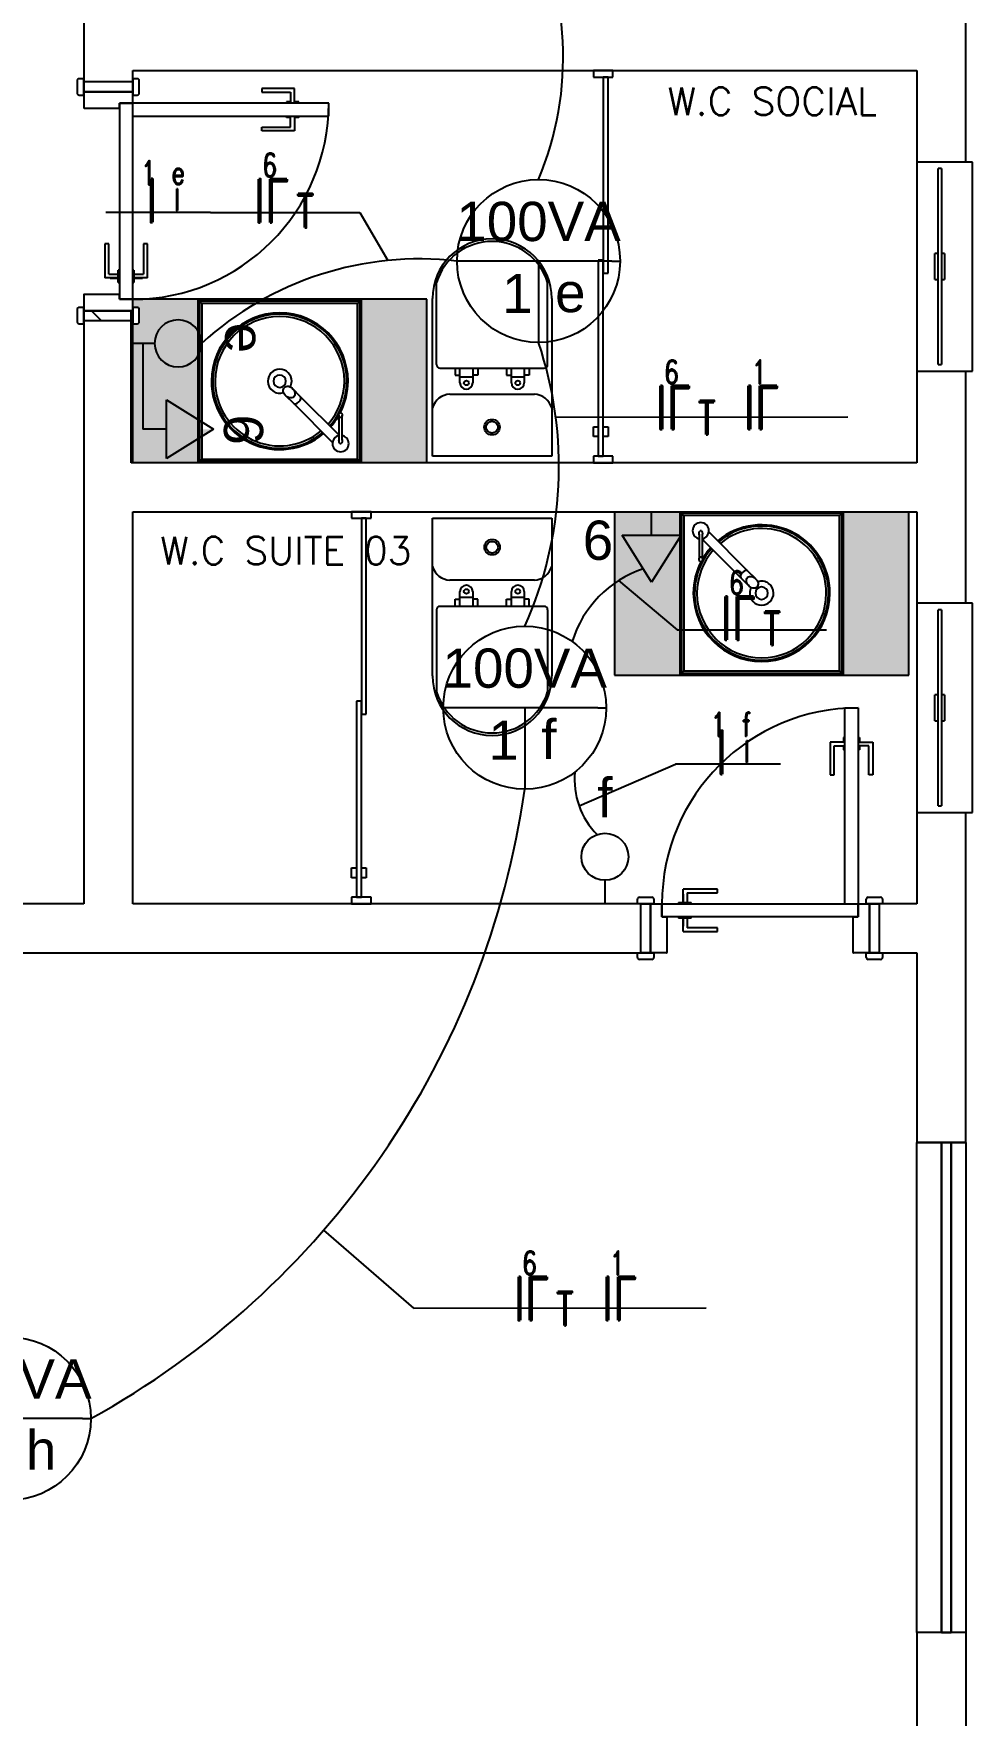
# Model space of a CAD drawing. Header units: millimetres. Extents: x -632.9 to -536.7, y 683.3 to 727.5.
# Drawn here: x -617.12 to -614.25, y 693.37 to 698.51 of the extents above; entities that cross this region are included whole.
import ezdxf
from ezdxf.enums import TextEntityAlignment as Align

# ---------------------------------------------------------------- set-up
doc = ezdxf.new("R2010")
doc.units = ezdxf.units.MM
doc.header["$MEASUREMENT"] = 0
for name, color, linetype in [('ARQUITETURA', 9, 'Continuous'), ('ELETRODUTO EMBUTIDO LAJE PAREDE', 2, 'Continuous'), ('ELETRODUTO LUMINÁRIA', 3, 'Continuous'), ('ELETRODUTO TEXTO', 2, 'Continuous'), ('IMOBILIARIO', 8, 'Continuous'), ('PENA1', 2, 'Continuous')]:
    doc.layers.add(name, color=color, linetype=linetype)
doc.layers.add('LAYERCOMUM', color=252, linetype='Continuous', lineweight=25)
doc.layers.add('REDE ELETRICA', color=7, linetype='Continuous', lineweight=9)
doc.styles.add('GYN_Carimbo_Página', font='arial.ttf', dxfattribs={"height": 0.6})
doc.styles.add('GYN_Dispositivos', font='arial.ttf', dxfattribs={"height": 0.2})
doc.styles.add('ROMAND', font='romand__.ttf', dxfattribs={"width": 0.75})
doc.styles.add('SIMPLEX', font='simplex.shx')

# ---------------------------------------------------------------- blocks, each defined once
blk = doc.blocks.new('*U16')
for p, q in [((-0.3732, 0), (-0.4158, 0)), ((0.3732, 0), (-0.3732, 0)), ((0, 0), (0, -0.3732)), ((0.3732, 0), (0.4158, 0)), ((0, -0.3732), (0, -0.4158))]:
    blk.add_line(p, q)
blk.add_circle((0, 0), 0.4158)
at = {"color": 7, "style": 'GYN_Dispositivos'}
blk.add_attdef('P', text='', height=0.2, dxfattribs=at).set_placement((0, 0.1596), align=Align.BOTTOM_CENTER)
blk.add_attdef('CI', text='', height=0.2, dxfattribs=at).set_placement((-0.1596, 0), align=Align.TOP_RIGHT)
blk.add_attdef('CM', text='', height=0.2, dxfattribs=at).set_placement((0.1596, 0), align=Align.TOP_LEFT)
blk = doc.blocks.new('*U1')
blk.add_line((0, 0.12), (0, 0))
blk.add_circle((0, 0.24), 0.12)
at = {"layer": 'REDE ELETRICA', "style": 'GYN_Carimbo_Página'}
blk.add_attdef('COMANDO', text='', height=0.2, dxfattribs=at).set_placement((0, 0.5421), align=Align.MIDDLE_CENTER)
blk = doc.blocks.new('*U6')
for points in [[(0, 0.36), (-0.075, 0.24), (0, 0.24)], [(0, 0.24), (-0.075, 0.24), (-0.15, 0.12), (0, 0.12)]]:
    blk.add_hatch(color=256).paths.add_polyline_path(points)
for p, q in [((0, 0.36), (-0.15, 0.12)), ((0.15, 0.12), (0, 0.36)), ((-0.15, 0.12), (0.15, 0.12)), ((0, 0.12), (0, 0))]:
    blk.add_line(p, q)
at = {"layer": 'REDE ELETRICA', "style": 'GYN_Carimbo_Página'}
blk.add_attdef('CIRCUITO', text='', height=0.2, dxfattribs=at).set_placement((0, 0.5421), align=Align.MIDDLE_CENTER)

msp = doc.modelspace()

# ---------------------------------------------------------------- hatches: boundary and pattern name
at = {"layer": 'ARQUITETURA'}
h = msp.add_hatch(dxfattribs=at)
h.set_pattern_fill('FP_12', color=256, angle=90, style=0, pattern_type=2)
h.set_pattern_definition([(45, (-596.79044, 687.0582), (-0.318198, 0.318198), []), (135, (-596.79044, 687.05818), (-0.159099, -0.159099), [])])
h.paths.add_polyline_path([(-616.9654, 697.6342), (-616.8154, 697.6342), (-616.8154, 697.6642), (-616.9654, 697.6642)], flags=0)
h.paths.add_polyline_path([(-616.8154, 698.3342), (-616.8154, 698.3642), (-616.9654, 698.3642), (-616.9654, 698.3342)], flags=0)
at = {"layer": 'ELETRODUTO LUMINÁRIA'}
for points in [[(-615.2271, 696.9052), (-615.2721, 696.9052), (-615.3171, 696.9772), (-615.2271, 696.9772)], [(-615.2271, 696.8332), (-615.2721, 696.9052), (-615.2271, 696.9052)]]:
    msp.add_hatch(color=256, dxfattribs=at).paths.add_polyline_path(points)
at = {"layer": 'IMOBILIARIO'}
for points in [[(-616.8154, 697.1992), (-616.6146, 697.1992), (-616.6146, 697.6976), (-616.1162, 697.6976), (-616.1162, 697.1992), (-615.9154, 697.1992), (-615.9154, 697.6992), (-616.8154, 697.6992), (-616.8153, 697.6742), (-616.8014, 697.6742), (-616.7972, 697.6724), (-616.7954, 697.6682), (-616.7954, 697.6302), (-616.7972, 697.6259), (-616.8014, 697.6242), (-616.8154, 697.6242), (-616.8154, 697.28)], [(-614.4404, 696.5492), (-614.4404, 697.0492), (-614.6412, 697.0492), (-614.6412, 696.5508), (-615.1396, 696.5508), (-615.1396, 697.0492), (-615.3404, 697.0492), (-615.3404, 696.5492), (-614.6354, 696.5492)]]:
    msp.add_hatch(color=256, dxfattribs=at).paths.add_polyline_path(points, flags=0)

# ---------------------------------------------------------------- linework, layer by layer
msp.add_line((-615.2271, 696.8332), (-615.3171, 696.9772))
at = {"layer": 'ARQUITETURA'}
for p, q in [((-616.9654, 699.7492), (-616.9654, 698.3342)), ((-614.2654, 698.1192), (-614.2654, 698.8292)), ((-616.9854, 698.3682), (-616.9854, 698.3302)), ((-616.9654, 698.3742), (-616.9794, 698.3742)), ((-616.9654, 698.3242), (-616.9654, 698.3742)), ((-616.8154, 698.3642), (-616.9654, 698.3642)), ((-616.9654, 698.3642), (-616.9654, 698.3342)), ((-616.8154, 698.3992), (-614.4154, 698.3992)), ((-616.8154, 698.3342), (-616.8154, 698.3992)), ((-616.8014, 698.3742), (-616.8154, 698.3742)), ((-616.8154, 698.3742), (-616.8154, 698.3242)), ((-616.8154, 698.3342), (-616.8154, 698.3642)), ((-616.7954, 698.3302), (-616.7954, 698.3682)), ((-615.3454, 698.3992), (-615.4054, 698.3992)), ((-615.4054, 698.3992), (-615.4054, 698.3792)), ((-615.4054, 698.3792), (-615.3454, 698.3792)), ((-615.3604, 698.3792), (-615.3754, 698.3792)), ((-615.3454, 698.3792), (-615.3454, 698.3992)), ((-614.4154, 698.3992), (-614.4154, 698.1192)), ((-616.9794, 698.3242), (-616.9654, 698.3242)), ((-616.9654, 698.3342), (-616.8154, 698.3342)), ((-616.9654, 698.3342), (-616.8154, 698.3342)), ((-616.8154, 698.3342), (-616.9654, 698.3342)), ((-616.9654, 698.3342), (-616.9654, 698.2852)), ((-616.8154, 698.3012), (-616.8154, 698.3342)), ((-616.8154, 698.3242), (-616.8014, 698.3242)), ((-616.4206, 698.3441), (-616.4206, 698.3326)), ((-616.3206, 698.3441), (-616.4206, 698.3441)), ((-616.4206, 698.3326), (-616.3321, 698.3326)), ((-616.3321, 698.3326), (-616.3321, 698.3032)), ((-616.3206, 698.3032), (-616.3206, 698.3441)), ((-616.9644, 698.2842), (-616.8564, 698.2842)), ((-616.8154, 698.2992), (-616.8554, 698.2992)), ((-616.8554, 698.2992), (-616.8554, 697.6992)), ((-616.8554, 698.2852), (-616.8554, 698.2992)), ((-616.8554, 698.2992), (-616.8174, 698.2992)), ((-616.8154, 698.2992), (-616.8154, 698.3012)), ((-616.8154, 697.6992), (-616.8154, 698.2992)), ((-616.2154, 698.2992), (-616.8154, 698.2992)), ((-616.8154, 698.2592), (-616.2154, 698.2592)), ((-616.3444, 698.3032), (-616.3444, 698.2992)), ((-616.3321, 698.3032), (-616.3444, 698.3032)), ((-616.3444, 698.2552), (-616.3444, 698.2592)), ((-616.3321, 698.2552), (-616.3444, 698.2552)), ((-616.3321, 698.2257), (-616.3321, 698.2552)), ((-616.3065, 698.3032), (-616.3206, 698.3032)), ((-616.3206, 698.2552), (-616.3206, 698.2142)), ((-616.3065, 698.2552), (-616.3206, 698.2552)), ((-616.3065, 698.2992), (-616.3065, 698.3032)), ((-616.3065, 698.2592), (-616.3065, 698.2552)), ((-616.2154, 698.2592), (-616.2154, 698.2992)), ((-616.4206, 698.2257), (-616.3321, 698.2257)), ((-616.4206, 698.2142), (-616.4206, 698.2257)), ((-616.3206, 698.2142), (-616.4206, 698.2142)), ((-614.2454, 698.1192), (-614.4154, 698.1192)), ((-614.4154, 698.1192), (-614.4154, 697.4792)), ((-614.3504, 697.4992), (-614.3504, 698.0992)), ((-614.3404, 698.0992), (-614.3504, 698.0992)), ((-614.3404, 698.0992), (-614.3404, 697.4992)), ((-614.2454, 697.4792), (-614.2454, 698.1192)), ((-616.8889, 697.8692), (-616.9004, 697.8692)), ((-616.9004, 697.8692), (-616.9004, 697.7643)), ((-616.8889, 697.7758), (-616.8889, 697.8692)), ((-616.7705, 697.8692), (-616.782, 697.8692)), ((-616.782, 697.8692), (-616.782, 697.7758)), ((-616.7705, 697.7643), (-616.7705, 697.8692)), ((-614.3604, 697.7592), (-614.3604, 697.8392)), ((-614.3504, 697.8392), (-614.3604, 697.8392)), ((-614.3304, 697.8392), (-614.3404, 697.8392)), ((-614.3304, 697.8392), (-614.3304, 697.7592)), ((-616.8594, 697.7643), (-616.9004, 697.7643)), ((-616.8889, 697.7758), (-616.8594, 697.7758)), ((-616.884, 697.7636), (-616.884, 697.7645)), ((-616.884, 697.7637), (-616.884, 697.7636)), ((-616.884, 697.7636), (-616.8594, 697.7636)), ((-616.8554, 697.7882), (-616.8594, 697.7882)), ((-616.8594, 697.7822), (-616.8594, 697.7882)), ((-616.8594, 697.7562), (-616.8594, 697.7822)), ((-616.8594, 697.7502), (-616.8594, 697.7562)), ((-616.8594, 697.7502), (-616.8554, 697.7502)), ((-616.8114, 697.7882), (-616.8154, 697.7882)), ((-616.8154, 697.7502), (-616.8114, 697.7502)), ((-616.8114, 697.7882), (-616.8114, 697.7822)), ((-616.8114, 697.7822), (-616.8114, 697.7562)), ((-616.8114, 697.7758), (-616.782, 697.7758)), ((-616.7705, 697.7643), (-616.8114, 697.7643)), ((-616.8114, 697.7636), (-616.7854, 697.7636)), ((-616.8114, 697.7562), (-616.8114, 697.7502)), ((-616.7854, 697.7645), (-616.7854, 697.7636)), ((-616.7854, 697.7636), (-616.7854, 697.7637)), ((-614.3604, 697.7592), (-614.3504, 697.7592)), ((-614.3404, 697.7592), (-614.3304, 697.7592)), ((-616.9654, 697.7132), (-616.9654, 697.6642)), ((-616.8564, 697.7142), (-616.9644, 697.7142)), ((-616.8554, 697.6992), (-616.8554, 697.7132)), ((-616.8554, 697.6992), (-616.8154, 697.6992)), ((-616.8174, 697.6992), (-616.8554, 697.6992)), ((-616.8154, 697.6992), (-616.8154, 697.6972)), ((-616.8154, 697.6642), (-616.8154, 697.6972)), ((-616.9854, 697.6682), (-616.9854, 697.6302)), ((-616.9654, 697.6742), (-616.9794, 697.6742)), ((-616.9654, 697.6242), (-616.9654, 697.6742)), ((-616.9654, 697.6642), (-616.9654, 695.8492)), ((-616.8154, 697.6642), (-616.9654, 697.6642)), ((-616.8154, 697.6642), (-616.9654, 697.6642)), ((-616.9654, 697.6642), (-616.9654, 697.6342)), ((-616.9654, 697.6642), (-616.8154, 697.6642)), ((-616.8204, 697.1992), (-616.8204, 697.6642)), ((-616.8154, 697.6742), (-616.8154, 697.6242)), ((-616.8014, 697.6742), (-616.8154, 697.6742)), ((-616.8154, 697.1992), (-616.8154, 697.6642)), ((-616.8154, 697.6342), (-616.8154, 697.6642)), ((-616.7954, 697.6302), (-616.7954, 697.6682)), ((-616.9794, 697.6242), (-616.9654, 697.6242)), ((-616.9654, 697.6342), (-616.8154, 697.6342)), ((-616.8154, 697.6242), (-616.8014, 697.6242)), ((-614.3504, 697.4992), (-614.3404, 697.4992)), ((-614.4154, 697.4792), (-614.4154, 697.1992)), ((-614.4154, 697.4792), (-614.2454, 697.4792)), ((-614.2654, 696.7692), (-614.2654, 697.4792)), ((-614.4154, 697.1992), (-616.8204, 697.1992)), ((-615.4054, 697.1992), (-615.3454, 697.1992)), ((-616.8154, 695.8492), (-616.8154, 697.0492)), ((-616.8154, 697.0492), (-614.4154, 697.0492)), ((-616.0854, 697.0492), (-616.1454, 697.0492)), ((-615.1362, 697.0457), (-615.1396, 697.0492)), ((-615.1221, 697.0457), (-615.1362, 697.0457)), ((-615.1362, 697.0457), (-615.1221, 697.0457)), ((-614.6588, 697.0457), (-615.1221, 697.0457)), ((-615.1221, 697.0457), (-614.6588, 697.0457)), ((-614.6447, 697.0457), (-614.6588, 697.0457)), ((-614.6588, 697.0457), (-614.6447, 697.0457)), ((-614.6447, 697.0457), (-614.6412, 697.0492)), ((-614.4154, 697.0492), (-614.4154, 696.7692)), ((-614.2454, 696.7692), (-614.4154, 696.7692)), ((-614.4154, 696.7692), (-614.4154, 696.1292)), ((-614.2454, 696.1292), (-614.2454, 696.7692)), ((-614.3504, 696.1492), (-614.3504, 696.7492)), ((-614.3404, 696.7492), (-614.3504, 696.7492)), ((-614.3404, 696.7492), (-614.3404, 696.1492)), ((-614.3604, 696.4092), (-614.3604, 696.4892)), ((-614.3504, 696.4892), (-614.3604, 696.4892)), ((-614.3304, 696.4892), (-614.3404, 696.4892)), ((-614.3304, 696.4892), (-614.3304, 696.4092)), ((-614.6354, 695.8492), (-614.6354, 696.4492)), ((-614.6354, 696.4492), (-614.5954, 696.4492)), ((-614.5954, 696.4492), (-614.5954, 695.8492)), ((-614.3604, 696.4092), (-614.3504, 696.4092)), ((-614.3404, 696.4092), (-614.3304, 696.4092)), ((-614.6394, 696.3582), (-614.6394, 696.344)), ((-614.6354, 696.3582), (-614.6394, 696.3582)), ((-614.5954, 696.3582), (-614.5914, 696.3582)), ((-614.5914, 696.3582), (-614.5914, 696.344)), ((-614.6804, 696.344), (-614.6804, 696.244)), ((-614.6394, 696.344), (-614.6804, 696.344)), ((-614.6689, 696.3326), (-614.6394, 696.3326)), ((-614.6689, 696.244), (-614.6689, 696.3326)), ((-614.6394, 696.3326), (-614.6394, 696.3202)), ((-614.6394, 696.3202), (-614.6354, 696.3202)), ((-614.5914, 696.3202), (-614.5954, 696.3202)), ((-614.5914, 696.344), (-614.5505, 696.344)), ((-614.5914, 696.3326), (-614.5914, 696.3202)), ((-614.562, 696.3326), (-614.5914, 696.3326)), ((-614.562, 696.244), (-614.562, 696.3326)), ((-614.5505, 696.344), (-614.5505, 696.244)), ((-614.6804, 696.244), (-614.6689, 696.244)), ((-614.5505, 696.244), (-614.562, 696.244)), ((-614.3504, 696.1492), (-614.3404, 696.1492)), ((-614.4154, 696.1292), (-614.4154, 695.8492)), ((-614.4154, 696.1292), (-614.2454, 696.1292)), ((-614.2654, 695.1192), (-614.2654, 696.1292)), ((-615.0254, 695.8941), (-615.1303, 695.8941)), ((-615.1303, 695.8532), (-615.1303, 695.8941)), ((-615.0254, 695.8826), (-615.0254, 695.8941)), ((-616.9654, 695.8492), (-620.1204, 695.8492)), ((-615.2304, 695.8492), (-616.8154, 695.8492)), ((-616.1454, 695.8492), (-616.0854, 695.8492)), ((-615.2704, 695.8492), (-615.2704, 695.8632)), ((-615.2204, 695.8492), (-615.2704, 695.8492)), ((-615.2644, 695.8692), (-615.2264, 695.8692)), ((-615.2604, 695.8492), (-615.2304, 695.8492)), ((-615.2604, 695.6992), (-615.2604, 695.8492)), ((-615.2304, 695.6992), (-615.2304, 695.8492)), ((-615.2304, 695.8492), (-615.2304, 695.6992)), ((-615.2304, 695.6992), (-615.2304, 695.8492)), ((-615.2304, 695.8492), (-615.1974, 695.8492)), ((-615.2204, 695.8632), (-615.2204, 695.8492)), ((-615.1954, 695.8492), (-615.1974, 695.8492)), ((-615.1954, 695.8492), (-614.5954, 695.8492)), ((-615.1954, 695.8092), (-615.1954, 695.8492)), ((-615.1954, 695.8472), (-615.1954, 695.8092)), ((-615.1444, 695.8532), (-615.1444, 695.8492)), ((-615.1444, 695.8532), (-615.1384, 695.8532)), ((-615.1384, 695.8532), (-615.1125, 695.8532)), ((-615.131, 695.8792), (-615.131, 695.8532)), ((-615.1309, 695.8792), (-615.131, 695.8792)), ((-615.131, 695.8792), (-615.1302, 695.8792)), ((-615.1188, 695.8826), (-615.1188, 695.8532)), ((-615.1188, 695.8826), (-615.0254, 695.8826)), ((-615.1125, 695.8532), (-615.1065, 695.8532)), ((-615.1065, 695.8492), (-615.1065, 695.8532)), ((-614.5934, 695.8492), (-614.5954, 695.8492)), ((-614.5954, 695.8492), (-614.5954, 695.8092)), ((-614.5954, 695.8092), (-614.5954, 695.8472)), ((-614.5934, 695.8492), (-614.5604, 695.8492)), ((-614.5704, 695.8492), (-614.5704, 695.8632)), ((-614.5204, 695.8492), (-614.5704, 695.8492)), ((-614.5644, 695.8692), (-614.5264, 695.8692)), ((-614.4154, 695.8492), (-614.5604, 695.8492)), ((-614.5604, 695.8492), (-614.5604, 695.6992)), ((-614.5604, 695.6992), (-614.5604, 695.8492)), ((-614.5604, 695.8492), (-614.5304, 695.8492)), ((-614.5604, 695.8492), (-614.5604, 695.6992)), ((-614.5304, 695.8492), (-614.5304, 695.6992)), ((-614.5204, 695.8632), (-614.5204, 695.8492)), ((-614.5954, 695.8092), (-615.1954, 695.8092)), ((-615.1954, 695.8092), (-615.1814, 695.8092)), ((-615.1804, 695.8082), (-615.1804, 695.7002)), ((-615.1444, 695.8092), (-615.1444, 695.8052)), ((-615.1384, 695.8052), (-615.1444, 695.8052)), ((-615.1125, 695.8052), (-615.1384, 695.8052)), ((-615.131, 695.8052), (-615.131, 695.7806)), ((-615.1303, 695.7642), (-615.1303, 695.8052)), ((-615.1188, 695.8052), (-615.1188, 695.7757)), ((-615.1065, 695.8052), (-615.1125, 695.8052)), ((-615.1065, 695.8052), (-615.1065, 695.8092)), ((-614.6104, 695.7002), (-614.6104, 695.8082)), ((-614.6094, 695.8092), (-614.5954, 695.8092)), ((-615.1302, 695.7806), (-615.131, 695.7806)), ((-615.131, 695.7806), (-615.1309, 695.7806)), ((-615.1303, 695.7642), (-615.0254, 695.7642)), ((-615.0254, 695.7757), (-615.1188, 695.7757)), ((-615.0254, 695.7642), (-615.0254, 695.7757)), ((-619.9704, 695.6992), (-615.2304, 695.6992)), ((-615.2704, 695.6992), (-615.2204, 695.6992)), ((-615.2704, 695.6852), (-615.2704, 695.6992)), ((-615.2304, 695.6992), (-615.2604, 695.6992)), ((-615.1814, 695.6992), (-615.2304, 695.6992)), ((-615.2204, 695.6992), (-615.2204, 695.6852)), ((-614.5604, 695.6992), (-614.6094, 695.6992)), ((-614.5704, 695.6992), (-614.5204, 695.6992)), ((-614.5704, 695.6852), (-614.5704, 695.6992)), ((-614.5604, 695.6992), (-614.4154, 695.6992)), ((-614.5304, 695.6992), (-614.5604, 695.6992)), ((-614.5204, 695.6992), (-614.5204, 695.6852)), ((-614.4154, 695.6992), (-614.4154, 695.1192)), ((-615.2264, 695.6792), (-615.2644, 695.6792)), ((-614.5264, 695.6792), (-614.5644, 695.6792)), ((-614.4154, 695.1192), (-614.2654, 695.1192)), ((-614.4154, 693.6192), (-614.4154, 695.1192)), ((-614.2654, 695.1192), (-614.4154, 695.1192)), ((-614.3104, 695.1192), (-614.3404, 695.1192)), ((-614.3404, 695.1192), (-614.3404, 693.6192)), ((-614.3404, 693.6192), (-614.3404, 695.1192)), ((-614.3104, 693.6192), (-614.3104, 695.1192)), ((-614.3104, 695.1192), (-614.3104, 693.6192)), ((-614.2654, 695.1192), (-614.2654, 693.6192)), ((-614.2654, 693.6192), (-614.4154, 693.6192)), ((-614.4154, 693.6192), (-614.4154, 692.8492)), ((-614.2654, 693.6192), (-614.4154, 693.6192)), ((-614.3404, 693.6192), (-614.3104, 693.6192)), ((-614.2654, 693.6192), (-614.2654, 692.8492))]:
    msp.add_line(p, q, dxfattribs=at)
for centre, radius, start, end in [((-616.9794, 698.3682), 0.006, 90, 180), ((-616.8014, 698.3682), 0.006, 0, 90), ((-616.9794, 698.3302), 0.006, 180, 270), ((-616.8014, 698.3302), 0.006, 270, 0), ((-616.9644, 698.2852), 0.001, 180, 270), ((-616.8564, 698.2852), 0.001, 270, 0), ((-616.8174, 698.3012), 0.002, 270, 0), ((-616.8154, 698.2992), 0.6, 270, 0), ((-616.9644, 697.7132), 0.001, 90, 180), ((-616.8564, 697.7132), 0.001, 0, 90), ((-616.8174, 697.6972), 0.002, 0, 90), ((-616.9794, 697.6682), 0.006, 90, 180), ((-616.8014, 697.6682), 0.006, 0, 90), ((-616.9794, 697.6302), 0.006, 180, 270), ((-616.8014, 697.6302), 0.006, 270, 0), ((-614.5954, 695.8492), 0.6, 90, 180), ((-615.2644, 695.8632), 0.006, 90, 180), ((-615.2264, 695.8632), 0.006, 0, 90), ((-615.1974, 695.8472), 0.002, 0, 90), ((-614.5934, 695.8472), 0.002, 90, 180), ((-614.5644, 695.8632), 0.006, 90, 180), ((-614.5264, 695.8632), 0.006, 0, 90), ((-615.1814, 695.8082), 0.001, 0, 90), ((-614.6094, 695.8082), 0.001, 90, 180), ((-615.2644, 695.6852), 0.006, 180, 270), ((-615.2264, 695.6852), 0.006, 270, 0), ((-615.1814, 695.7002), 0.001, 270, 0), ((-614.6094, 695.7002), 0.001, 180, 270), ((-614.5644, 695.6852), 0.006, 180, 270), ((-614.5264, 695.6852), 0.006, 270, 0)]:
    msp.add_arc(centre, radius, start, end, dxfattribs=at)
at = {"layer": 'ELETRODUTO EMBUTIDO LAJE PAREDE'}
for centre, radius, start, end in [((-616.4598, 698.439), 0.9619, 337.1599, 28.6181), ((-615.9366, 696.8305), 0.9922, 83.4172, 132.3088), ((-616.698, 697.1862), 1.1873, 335.7564, 18.6907), ((-615.1442, 696.5511), 0.3413, 108.5893, 162.7923), ((-615.224, 696.2291), 0.239, 174.3488, 224.6621), ((-618.2108, 696.569), 2.6215, 298.9107, 351.9017)]:
    msp.add_arc(centre, radius, start, end, dxfattribs=at)
at = {"layer": 'ELETRODUTO LUMINÁRIA'}
for p, q in [((-616.7844, 697.5642), (-616.7844, 697.3016)), ((-615.2271, 696.9772), (-615.2271, 697.0492)), ((-615.3171, 696.9772), (-615.1371, 696.9772)), ((-615.1371, 696.9772), (-615.2271, 696.8332))]:
    msp.add_line(p, q, dxfattribs=at)
at = {"layer": 'IMOBILIARIO'}
for p, q in [((-615.3754, 698.3792), (-615.3754, 697.7792)), ((-615.3604, 697.7792), (-615.3604, 698.3792)), ((-615.3754, 697.8192), (-615.3904, 697.8192)), ((-615.3904, 697.8192), (-615.3904, 697.2192)), ((-615.3754, 697.2192), (-615.3754, 697.8192)), ((-615.8854, 697.4992), (-615.8854, 697.7505)), ((-615.5454, 697.4992), (-615.5454, 697.7505)), ((-615.3754, 697.7792), (-615.3604, 697.7792)), ((-615.9154, 697.6992), (-616.8154, 697.6992)), ((-616.6146, 697.6976), (-616.1162, 697.6976)), ((-616.6146, 697.1992), (-616.6146, 697.6976)), ((-616.6146, 697.6976), (-616.6112, 697.6941)), ((-616.6112, 697.6941), (-616.6112, 697.68)), ((-616.5971, 697.6941), (-616.6112, 697.6941)), ((-616.6112, 697.6941), (-616.6112, 697.68)), ((-616.6112, 697.6941), (-616.5971, 697.6941)), ((-616.1338, 697.6941), (-616.5971, 697.6941)), ((-616.5971, 697.6941), (-616.1338, 697.6941)), ((-616.1197, 697.6941), (-616.1338, 697.6941)), ((-616.1338, 697.6941), (-616.1197, 697.6941)), ((-616.1197, 697.6941), (-616.1162, 697.6976)), ((-616.1197, 697.68), (-616.1197, 697.6941)), ((-616.1197, 697.6941), (-616.1197, 697.68)), ((-616.1162, 697.6976), (-616.1162, 697.1992)), ((-615.9154, 697.1992), (-615.9154, 697.6992)), ((-615.8979, 697.2192), (-615.8979, 697.7016)), ((-615.5329, 697.7016), (-615.5329, 697.2192)), ((-616.6112, 697.68), (-616.6112, 697.2168)), ((-616.6112, 697.2168), (-616.6112, 697.68)), ((-616.6035, 697.6864), (-616.6035, 697.68)), ((-616.5971, 697.6864), (-616.6035, 697.6864)), ((-616.6035, 697.68), (-616.6035, 697.2168)), ((-616.1338, 697.6864), (-616.5971, 697.6864)), ((-616.1274, 697.6864), (-616.1338, 697.6864)), ((-616.1274, 697.68), (-616.1274, 697.6864)), ((-616.1274, 697.2167), (-616.1274, 697.68)), ((-616.1197, 697.2167), (-616.1197, 697.68)), ((-616.1197, 697.68), (-616.1197, 697.2167)), ((-615.875, 697.4887), (-615.5559, 697.4887)), ((-615.8289, 697.4887), (-615.8289, 697.4665)), ((-615.8139, 697.4437), (-615.8139, 697.4887)), ((-615.7745, 697.4887), (-615.7745, 697.4437)), ((-615.7595, 697.4887), (-615.7595, 697.4665)), ((-615.6714, 697.4887), (-615.6714, 697.4665)), ((-615.6564, 697.4437), (-615.6564, 697.4887)), ((-615.617, 697.4887), (-615.617, 697.4437)), ((-615.602, 697.4887), (-615.602, 697.4665)), ((-615.8289, 697.4665), (-615.8139, 697.4665)), ((-615.7745, 697.4605), (-615.8139, 697.4605)), ((-615.7595, 697.4665), (-615.7745, 697.4665)), ((-615.6714, 697.4665), (-615.6564, 697.4665)), ((-615.617, 697.4605), (-615.6564, 697.4605)), ((-615.602, 697.4665), (-615.617, 697.4665)), ((-616.3475, 697.4046), (-616.3227, 697.3799)), ((-616.3015, 697.4011), (-616.3262, 697.4258)), ((-616.3227, 697.3799), (-616.2038, 697.261)), ((-616.1838, 697.2834), (-616.3015, 697.4011)), ((-615.8448, 697.4092), (-615.5861, 697.4092)), ((-616.1841, 697.3447), (-616.1841, 697.2683)), ((-616.1741, 697.2683), (-616.1741, 697.3447)), ((-615.4054, 697.2792), (-615.4054, 697.3092)), ((-615.4054, 697.3092), (-615.3904, 697.3092)), ((-615.3904, 697.2792), (-615.4054, 697.2792)), ((-615.3754, 697.3092), (-615.3604, 697.3092)), ((-615.3604, 697.2792), (-615.3754, 697.2792)), ((-615.3604, 697.3092), (-615.3604, 697.2792)), ((-616.6112, 697.2027), (-616.6146, 697.1992)), ((-616.6112, 697.2168), (-616.6112, 697.2027)), ((-616.6112, 697.2027), (-616.6112, 697.2168)), ((-616.6112, 697.2027), (-616.5971, 697.2027)), ((-616.5971, 697.2027), (-616.6112, 697.2027)), ((-616.6035, 697.2168), (-616.6035, 697.2103)), ((-616.6035, 697.2103), (-616.5971, 697.2103)), ((-616.5971, 697.2103), (-616.1338, 697.2103)), ((-616.5971, 697.2027), (-616.1338, 697.2027)), ((-616.1338, 697.2027), (-616.5971, 697.2027)), ((-616.1338, 697.2103), (-616.1274, 697.2103)), ((-616.1338, 697.2027), (-616.1197, 697.2027)), ((-616.1197, 697.2027), (-616.1338, 697.2027)), ((-616.1274, 697.2103), (-616.1274, 697.2167)), ((-616.1197, 697.2027), (-616.1197, 697.2167)), ((-616.1197, 697.2167), (-616.1197, 697.2027)), ((-616.1197, 697.2027), (-616.1162, 697.1992)), ((-615.5329, 697.2192), (-615.8979, 697.2192)), ((-615.3454, 697.2192), (-615.4054, 697.2192)), ((-615.4054, 697.2192), (-615.4054, 697.1992)), ((-615.3904, 697.2192), (-615.3754, 697.2192)), ((-615.3454, 697.1992), (-615.3454, 697.2192)), ((-616.1454, 697.0492), (-616.1454, 697.0292)), ((-616.1454, 697.0292), (-616.0854, 697.0292)), ((-616.1004, 697.0292), (-616.1154, 697.0292)), ((-616.1154, 697.0292), (-616.1154, 696.4292)), ((-616.1004, 696.4292), (-616.1004, 697.0292)), ((-616.0854, 697.0292), (-616.0854, 697.0492)), ((-615.8979, 696.5468), (-615.8979, 697.0292)), ((-615.8979, 697.0292), (-615.5329, 697.0292)), ((-615.5329, 697.0292), (-615.5329, 696.5468)), ((-615.3404, 697.0492), (-615.3404, 696.5492)), ((-615.1396, 696.5508), (-615.1396, 697.0492)), ((-615.1362, 697.0457), (-615.1362, 697.0316)), ((-615.1362, 697.0316), (-615.1362, 697.0457)), ((-615.1362, 697.0316), (-615.1362, 696.5683)), ((-615.1362, 696.5683), (-615.1362, 697.0316)), ((-615.1221, 697.038), (-615.1285, 697.038)), ((-615.1285, 697.038), (-615.1285, 697.0316)), ((-615.1285, 697.0316), (-615.1285, 696.5683)), ((-614.6588, 697.038), (-615.1221, 697.038)), ((-614.6524, 697.038), (-614.6588, 697.038)), ((-614.6524, 697.0316), (-614.6524, 697.038)), ((-614.6524, 696.5683), (-614.6524, 697.0316)), ((-614.6447, 697.0316), (-614.6447, 697.0457)), ((-614.6447, 697.0457), (-614.6447, 697.0316)), ((-614.6447, 696.5683), (-614.6447, 697.0316)), ((-614.6447, 697.0316), (-614.6447, 696.5683)), ((-614.6412, 697.0492), (-614.6412, 696.5508)), ((-614.4404, 696.5492), (-614.4404, 697.0492)), ((-615.0818, 696.9801), (-615.0818, 696.9036)), ((-615.0718, 696.9036), (-615.0718, 696.9801)), ((-614.9332, 696.8685), (-615.0521, 696.9874)), ((-615.0721, 696.965), (-614.9544, 696.8473)), ((-614.9084, 696.8437), (-614.9332, 696.8685)), ((-615.5861, 696.8392), (-615.8448, 696.8392)), ((-614.9544, 696.8473), (-614.9296, 696.8225)), ((-615.8289, 696.7819), (-615.8139, 696.7819)), ((-615.8289, 696.7596), (-615.8289, 696.7819)), ((-615.8139, 696.7596), (-615.8139, 696.8046)), ((-615.8139, 696.7879), (-615.7745, 696.7879)), ((-615.7745, 696.8046), (-615.7745, 696.7596)), ((-615.7595, 696.7819), (-615.7745, 696.7819)), ((-615.7595, 696.7596), (-615.7595, 696.7819)), ((-615.6714, 696.7819), (-615.6564, 696.7819)), ((-615.6714, 696.7596), (-615.6714, 696.7819)), ((-615.6564, 696.7596), (-615.6564, 696.8046)), ((-615.6564, 696.7879), (-615.617, 696.7879)), ((-615.617, 696.8046), (-615.617, 696.7596)), ((-615.602, 696.7819), (-615.617, 696.7819)), ((-615.602, 696.7596), (-615.602, 696.7819)), ((-615.8854, 696.7492), (-615.8854, 696.4979)), ((-615.5559, 696.7596), (-615.875, 696.7596)), ((-615.5454, 696.7492), (-615.5454, 696.4979)), ((-615.1362, 696.5683), (-615.1362, 696.5543)), ((-615.1362, 696.5543), (-615.1362, 696.5683)), ((-615.1285, 696.5683), (-615.1285, 696.5619)), ((-615.1285, 696.5619), (-615.1221, 696.5619)), ((-615.1221, 696.5619), (-614.6588, 696.5619)), ((-614.6588, 696.5619), (-614.6524, 696.5619)), ((-614.6524, 696.5619), (-614.6524, 696.5683)), ((-614.6447, 696.5543), (-614.6447, 696.5683)), ((-614.6447, 696.5543), (-614.6447, 696.5683)), ((-615.3404, 696.5492), (-614.4404, 696.5492)), ((-615.1362, 696.5543), (-615.1396, 696.5508)), ((-614.6412, 696.5508), (-615.1396, 696.5508)), ((-615.1362, 696.5543), (-615.1221, 696.5543)), ((-615.1221, 696.5543), (-615.1362, 696.5543)), ((-615.1221, 696.5543), (-614.6588, 696.5543)), ((-614.6588, 696.5543), (-615.1221, 696.5543)), ((-614.6588, 696.5543), (-614.6447, 696.5543)), ((-614.6447, 696.5543), (-614.6588, 696.5543)), ((-614.6412, 696.5508), (-614.6447, 696.5543)), ((-616.1154, 696.4692), (-616.1304, 696.4692)), ((-616.1304, 696.4692), (-616.1304, 695.8692)), ((-616.1154, 695.8692), (-616.1154, 696.4692)), ((-616.1154, 696.4292), (-616.1004, 696.4292)), ((-616.1454, 695.9292), (-616.1454, 695.9592)), ((-616.1454, 695.9592), (-616.1304, 695.9592)), ((-616.1154, 695.9592), (-616.1004, 695.9592)), ((-616.1004, 695.9592), (-616.1004, 695.9292)), ((-616.1304, 695.9292), (-616.1454, 695.9292)), ((-616.1004, 695.9292), (-616.1154, 695.9292)), ((-616.0854, 695.8692), (-616.1454, 695.8692)), ((-616.1454, 695.8692), (-616.1454, 695.8492)), ((-616.1304, 695.8692), (-616.1154, 695.8692)), ((-616.0854, 695.8492), (-616.0854, 695.8692))]:
    msp.add_line(p, q, dxfattribs=at)
at = {"layer": 'IMOBILIARIO', "flags": 128}
for points in [[(-616.3224, 697.4008), (-616.325, 697.3989), (-616.328, 697.3978), (-616.3314, 697.3974), (-616.3351, 697.3977), (-616.3388, 697.3989), (-616.3425, 697.4007), (-616.3459, 697.4032), (-616.3489, 697.4062), (-616.3514, 697.4096), (-616.3532, 697.4133), (-616.3544, 697.417), (-616.3547, 697.4207), (-616.3543, 697.4241), (-616.3531, 697.4271), (-616.3512, 697.4296)], [(-616.3512, 697.4296), (-616.3487, 697.4315), (-616.3457, 697.4327), (-616.3423, 697.4331), (-616.3386, 697.4328), (-616.3349, 697.4316), (-616.3312, 697.4298), (-616.3278, 697.4273), (-616.3248, 697.4243), (-616.3223, 697.4209), (-616.3205, 697.4172), (-616.3193, 697.4135), (-616.319, 697.4098), (-616.3194, 697.4064), (-616.3205, 697.4034), (-616.3224, 697.4008)], [(-616.1791, 697.3372), (-616.1801, 697.3374), (-616.181, 697.3378), (-616.1819, 697.3385), (-616.1826, 697.3394), (-616.1832, 697.3406), (-616.1837, 697.3419), (-616.184, 697.3433), (-616.1841, 697.3447), (-616.184, 697.3462), (-616.1837, 697.3476), (-616.1832, 697.3489), (-616.1826, 697.3501), (-616.1819, 697.351), (-616.181, 697.3517), (-616.1801, 697.3521), (-616.1791, 697.3523)], [(-616.1791, 697.3523), (-616.1781, 697.3521), (-616.1772, 697.3517), (-616.1763, 697.351), (-616.1755, 697.3501), (-616.1749, 697.3489), (-616.1745, 697.3476), (-616.1742, 697.3462), (-616.1741, 697.3447), (-616.1742, 697.3433), (-616.1745, 697.3419), (-616.1749, 697.3406), (-616.1755, 697.3394), (-616.1763, 697.3385), (-616.1772, 697.3378), (-616.1781, 697.3374), (-616.1791, 697.3372)], [(-616.1812, 697.2576), (-616.182, 697.2587), (-616.1827, 697.2601), (-616.1832, 697.2617), (-616.1837, 697.2635), (-616.1839, 697.2655), (-616.1841, 697.2676)], [(-616.1742, 697.2703), (-616.1741, 697.2684), (-616.1741, 697.2665), (-616.1743, 697.2646), (-616.1746, 697.2629), (-616.1751, 697.2612), (-616.1756, 697.2598), (-616.1762, 697.2586), (-616.1769, 697.2576)], [(-615.0817, 696.9781), (-615.0818, 696.9799), (-615.0817, 696.9818), (-615.0816, 696.9837), (-615.0812, 696.9855), (-615.0808, 696.9871), (-615.0803, 696.9886), (-615.0796, 696.9898), (-615.0789, 696.9908)], [(-615.0747, 696.9908), (-615.0739, 696.9897), (-615.0732, 696.9883), (-615.0726, 696.9867), (-615.0722, 696.9848), (-615.0719, 696.9828), (-615.0718, 696.9807)], [(-615.0768, 696.8961), (-615.0778, 696.8962), (-615.0787, 696.8967), (-615.0796, 696.8974), (-615.0803, 696.8983), (-615.081, 696.8994), (-615.0814, 696.9007), (-615.0817, 696.9022), (-615.0818, 696.9036), (-615.0817, 696.9051), (-615.0814, 696.9065), (-615.081, 696.9078), (-615.0803, 696.9089), (-615.0796, 696.9099), (-615.0787, 696.9106), (-615.0778, 696.911), (-615.0768, 696.9111)], [(-615.0768, 696.9111), (-615.0758, 696.911), (-615.0749, 696.9106), (-615.074, 696.9099), (-615.0733, 696.9089), (-615.0726, 696.9078), (-615.0722, 696.9065), (-615.0719, 696.9051), (-615.0718, 696.9036), (-615.0719, 696.9022), (-615.0722, 696.9007), (-615.0726, 696.8994), (-615.0733, 696.8983), (-615.074, 696.8974), (-615.0749, 696.8967), (-615.0758, 696.8962), (-615.0768, 696.8961)], [(-614.9046, 696.8187), (-614.9072, 696.8168), (-614.9102, 696.8156), (-614.9136, 696.8152), (-614.9173, 696.8156), (-614.921, 696.8167), (-614.9247, 696.8186), (-614.9281, 696.8211), (-614.9311, 696.8241), (-614.9336, 696.8275), (-614.9354, 696.8311), (-614.9366, 696.8349), (-614.9369, 696.8385), (-614.9365, 696.842), (-614.9353, 696.845), (-614.9334, 696.8475)], [(-614.9334, 696.8475), (-614.9309, 696.8494), (-614.9279, 696.8506), (-614.9245, 696.851), (-614.9208, 696.8506), (-614.9171, 696.8495), (-614.9134, 696.8477), (-614.91, 696.8452), (-614.907, 696.8422), (-614.9045, 696.8388), (-614.9026, 696.8351), (-614.9015, 696.8314), (-614.9011, 696.8277), (-614.9016, 696.8243), (-614.9027, 696.8212), (-614.9046, 696.8187)]]:
    msp.add_lwpolyline(points, dxfattribs=at)
at = {"layer": 'IMOBILIARIO'}
for centre, radius in [((-615.7942, 697.4432), 0.00719), ((-615.6367, 697.4432), 0.00719), ((-615.7157, 697.3078), 0.0239), ((-615.7157, 697.3078), 0.0179), ((-615.7152, 696.9406), 0.0239), ((-615.7152, 696.9406), 0.0179), ((-615.7942, 696.8051), 0.00719), ((-615.6367, 696.8051), 0.00719)]:
    msp.add_circle(centre, radius, dxfattribs=at)
for centre, radius, start, end in [((-615.7154, 697.7016), 0.1825, 0, 180), ((-615.7154, 697.6985), 0.1778, 17.022, 162.978), ((-616.3654, 697.4484), 0.2091, 0, 180), ((-616.3654, 697.4484), 0.2051, 0, 180), ((-616.3654, 697.4484), 0.1979, 0, 180), ((-616.3654, 697.4484), 0.0366, 0, 180), ((-615.875, 697.4992), 0.0104, 180, 270), ((-615.5559, 697.4992), 0.0104, 270, 0), ((-616.3654, 697.4484), 0.2091, 180, 309.9803), ((-616.3654, 697.4484), 0.2051, 180, 309.8837), ((-616.3654, 697.4484), 0.1979, 180, 309.6957), ((-616.3654, 697.4484), 0.0366, 180, 289.1869), ((-616.3654, 697.4484), 0.019, 0, 180), ((-616.3654, 697.4484), 0.019, 180, 0), ((-616.3654, 697.4484), 0.0366, 331.4184, 0), ((-616.3654, 697.4484), 0.1979, 318.4615, 0), ((-616.3654, 697.4484), 0.2051, 318.4615, 0), ((-616.3654, 697.4484), 0.2091, 332.4099, 0), ((-615.7942, 697.4437), 0.0197, 180, 0), ((-615.6367, 697.4437), 0.0197, 180, 0), ((-615.8404, 697.3492), 0.0601, 94.185, 163.0321), ((-615.5905, 697.3492), 0.0601, 16.9679, 85.815), ((-616.3654, 697.4484), 0.2091, 318.4615, 330.5157), ((-616.1791, 697.2575), 0.025, 100.878, 225), ((-616.1791, 697.2575), 0.025, 131.7207, 138.1572), ((-616.1791, 697.2575), 0.025, 225, 45), ((-616.1791, 697.2575), 0.025, 117.2138, 123.6301), ((-616.1791, 697.2575), 0.025, 102.7362, 109.0546), ((-616.1791, 697.2575), 0.025, 45, 79.6909), ((-616.1791, 697.2575), 0.025, 72.487, 75), ((-616.1791, 697.2575), 0.025, 60, 62.7552), ((-616.1791, 697.2575), 0.025, 175.5013, 180), ((-616.1791, 697.2575), 0.025, 190.3506, 195), ((-616.1791, 697.2575), 0.025, 160.8363, 167.1457), ((-616.1791, 697.2575), 0.025, 205.7523, 210), ((-616.1791, 697.2575), 0.025, 146.2555, 152.6596), ((-615.0768, 696.9909), 0.025, 45, 225), ((-615.0768, 696.9909), 0.025, 225, 259.6909), ((-615.0768, 696.9909), 0.025, 240, 242.7552), ((-615.0768, 696.9909), 0.025, 252.487, 255), ((-615.0768, 696.9909), 0.025, 280.878, 45), ((-615.0768, 696.9909), 0.025, 282.7362, 289.0546), ((-615.0768, 696.9909), 0.025, 297.2138, 303.6301), ((-615.0768, 696.9909), 0.025, 311.7207, 318.1572), ((-615.0768, 696.9909), 0.025, 326.2555, 332.6596), ((-615.0768, 696.9909), 0.025, 25.7523, 30), ((-615.0768, 696.9909), 0.025, 340.8363, 347.1457), ((-615.0768, 696.9909), 0.025, 10.3506, 15), ((-615.0768, 696.9909), 0.025, 355.5013, 0), ((-614.8904, 696.8), 0.2091, 0, 129.9803), ((-614.8904, 696.8), 0.2051, 0, 129.8837), ((-614.8904, 696.8), 0.1979, 0, 129.6957), ((-614.8904, 696.8), 0.2051, 138.4615, 180), ((-614.8904, 696.8), 0.1979, 138.4615, 180), ((-614.8904, 696.8), 0.2091, 138.4615, 150.5157), ((-615.8404, 696.8992), 0.0601, 196.9679, 265.815), ((-615.5905, 696.8992), 0.0601, 274.185, 343.0321), ((-614.8904, 696.8), 0.2091, 152.4099, 180), ((-615.7942, 696.8046), 0.0197, 0, 180), ((-615.6367, 696.8046), 0.0197, 0, 180), ((-614.8904, 696.8), 0.0366, 151.4184, 180), ((-614.8904, 696.8), 0.019, 0, 180), ((-614.8904, 696.8), 0.0366, 0, 109.1869), ((-614.8904, 696.8), 0.2091, 180, 0), ((-614.8904, 696.8), 0.2051, 180, 0), ((-614.8904, 696.8), 0.1979, 180, 0), ((-614.8904, 696.8), 0.0366, 180, 0), ((-614.8904, 696.8), 0.019, 180, 0), ((-615.875, 696.7492), 0.0104, 90, 180), ((-615.5559, 696.7492), 0.0104, 0, 90), ((-615.7154, 696.5468), 0.1825, 180, 0), ((-615.7154, 696.5499), 0.1778, 197.022, 342.978)]:
    msp.add_arc(centre, radius, start, end, dxfattribs=at)
for centre, major_axis, ratio, start_param, end_param in [((-616.3121, 697.3905), (0.0106, 0.0106), 0.481984, 3.141593, 4.712389), ((-616.3121, 697.3905), (0.0106, 0.0106), 0.481984, 3.141593, 4.712389), ((-616.3121, 697.3905), (0.0106, 0.0106), 0.481984, 4.712389, 6.283185), ((-616.3121, 697.3905), (0.0106, 0.0106), 0.481984, 4.712389, 6.283185), ((-616.1791, 697.2595), (0.005, 0), 0.422618, 4.268911, 4.712389), ((-616.1791, 697.2595), (0.005, 0), 0.422618, 4.712389, 5.155867), ((-615.0768, 696.9888), (-0.005, 0), 0.422618, 4.712389, 5.155867), ((-615.0768, 696.9888), (-0.005, 0), 0.422618, 4.268911, 4.712389), ((-614.9438, 696.8579), (-0.0106, -0.0106), 0.481984, 3.141593, 4.712389), ((-614.9438, 696.8579), (-0.0106, -0.0106), 0.481984, 3.141593, 4.712389), ((-614.9438, 696.8579), (-0.0106, -0.0106), 0.481984, 4.712389, 6.283185), ((-614.9438, 696.8579), (-0.0106, -0.0106), 0.481984, 4.712389, 6.283185)]:
    msp.add_ellipse(centre, major_axis=major_axis, ratio=ratio, start_param=start_param, end_param=end_param, dxfattribs=at)
for points, knots in [([(-616.6035, 697.6864), (-616.6042, 697.6872), (-616.6056, 697.6885), (-616.6072, 697.6901), (-616.6083, 697.6912), (-616.609, 697.692), (-616.6097, 697.6926), (-616.6104, 697.6933), (-616.611, 697.6939), (-616.6112, 697.6941), (-616.6112, 697.6941)], [0, 0, 0, 0, 0.166667, 0.333333, 0.416667, 0.5, 0.583333, 0.666667, 0.833333, 1, 1, 1, 1]), ([(-616.1274, 697.6864), (-616.1267, 697.6871), (-616.1253, 697.6885), (-616.1237, 697.6901), (-616.1226, 697.6912), (-616.1219, 697.692), (-616.1212, 697.6926), (-616.1205, 697.6933), (-616.1199, 697.6939), (-616.1197, 697.6941), (-616.1197, 697.6941)], [0, 0, 0, 0, 0.166667, 0.333333, 0.416667, 0.5, 0.583333, 0.666667, 0.833333, 1, 1, 1, 1]), ([(-616.1925, 697.2786), (-616.1926, 697.2785), (-616.193, 697.2783), (-616.1933, 697.278), (-616.1935, 697.2779)], [0.88888889, 0.88888889, 0.88888889, 0.88888889, 0.90277778, 0.91538208, 0.91538208, 0.91538208, 0.91538208]), ([(-616.1837, 697.2821), (-616.1837, 697.2821), (-616.1838, 697.282), (-616.1843, 697.2819), (-616.1853, 697.2817), (-616.1865, 697.2813), (-616.1875, 697.281), (-616.1881, 697.2808), (-616.1884, 697.2807), (-616.1885, 697.2806)], [0.5831907, 0.5831907, 0.5831907, 0.5831907, 0.5833333, 0.6111111, 0.6666667, 0.7222222, 0.75, 0.7638889, 0.7777778, 0.7777778, 0.7777778, 0.7777778]), ([(-616.2022, 697.2669), (-616.2023, 697.2668), (-616.2024, 697.2665), (-616.2026, 697.2659), (-616.203, 697.2649), (-616.2033, 697.2637), (-616.2035, 697.2627), (-616.2037, 697.262), (-616.2037, 697.2618), (-616.2037, 697.2617)], [0.2222222, 0.2222222, 0.2222222, 0.2222222, 0.2361111, 0.25, 0.2777778, 0.3333333, 0.3888889, 0.4166667, 0.4444444, 0.4444444, 0.4444444, 0.4444444]), ([(-616.6035, 697.2103), (-616.6042, 697.2096), (-616.6056, 697.2082), (-616.6072, 697.2067), (-616.6083, 697.2055), (-616.609, 697.2048), (-616.6097, 697.2042), (-616.6104, 697.2034), (-616.611, 697.2028), (-616.6112, 697.2027), (-616.6112, 697.2027)], [0, 0, 0, 0, 0.166667, 0.333333, 0.416667, 0.5, 0.583333, 0.666667, 0.833333, 1, 1, 1, 1]), ([(-616.1274, 697.2103), (-616.1267, 697.2096), (-616.1253, 697.2082), (-616.1237, 697.2067), (-616.1226, 697.2055), (-616.1219, 697.2048), (-616.1212, 697.2042), (-616.1205, 697.2034), (-616.1199, 697.2028), (-616.1197, 697.2027), (-616.1197, 697.2027)], [0, 0, 0, 0, 0.166667, 0.333333, 0.416667, 0.5, 0.583333, 0.666667, 0.833333, 1, 1, 1, 1]), ([(-615.1285, 697.038), (-615.1292, 697.0388), (-615.1306, 697.0401), (-615.1322, 697.0417), (-615.1333, 697.0428), (-615.134, 697.0435), (-615.1347, 697.0442), (-615.1354, 697.0449), (-615.136, 697.0455), (-615.1362, 697.0457), (-615.1362, 697.0457)], [0, 0, 0, 0, 0.166667, 0.333333, 0.416667, 0.5, 0.583333, 0.666667, 0.833333, 1, 1, 1, 1]), ([(-614.6524, 697.038), (-614.6517, 697.0387), (-614.6503, 697.0401), (-614.6487, 697.0417), (-614.6476, 697.0428), (-614.6469, 697.0435), (-614.6462, 697.0442), (-614.6455, 697.0449), (-614.6449, 697.0455), (-614.6447, 697.0457), (-614.6447, 697.0457)], [0, 0, 0, 0, 0.166667, 0.333333, 0.416667, 0.5, 0.583333, 0.666667, 0.833333, 1, 1, 1, 1]), ([(-615.0722, 696.9663), (-615.0722, 696.9663), (-615.0721, 696.9663), (-615.0716, 696.9664), (-615.0705, 696.9667), (-615.0693, 696.967), (-615.0684, 696.9673), (-615.0678, 696.9676), (-615.0675, 696.9677), (-615.0674, 696.9677)], [0.5831907, 0.5831907, 0.5831907, 0.5831907, 0.5833333, 0.6111111, 0.6666667, 0.7222222, 0.75, 0.7638889, 0.7777778, 0.7777778, 0.7777778, 0.7777778]), ([(-615.0634, 696.9698), (-615.0632, 696.9699), (-615.0629, 696.9701), (-615.0626, 696.9703), (-615.0624, 696.9704)], [0.88888889, 0.88888889, 0.88888889, 0.88888889, 0.90277778, 0.91538208, 0.91538208, 0.91538208, 0.91538208]), ([(-615.0564, 696.9764), (-615.0564, 696.9764), (-615.0563, 696.9766), (-615.056, 696.977), (-615.0558, 696.9773), (-615.0557, 696.9775)], [0.0831766, 0.0831766, 0.0831766, 0.0831766, 0.08333333, 0.09722222, 0.11111111, 0.11111111, 0.11111111, 0.11111111]), ([(-615.0536, 696.9814), (-615.0536, 696.9816), (-615.0535, 696.9819), (-615.0533, 696.9825), (-615.0529, 696.9834), (-615.0526, 696.9846), (-615.0523, 696.9856), (-615.0522, 696.9863), (-615.0522, 696.9866), (-615.0522, 696.9867)], [0.2222222, 0.2222222, 0.2222222, 0.2222222, 0.2361111, 0.25, 0.2777778, 0.3333333, 0.3888889, 0.4166667, 0.4444444, 0.4444444, 0.4444444, 0.4444444]), ([(-615.1285, 696.5619), (-615.1292, 696.5612), (-615.1306, 696.5598), (-615.1322, 696.5583), (-615.1333, 696.5571), (-615.134, 696.5564), (-615.1347, 696.5558), (-615.1354, 696.555), (-615.136, 696.5544), (-615.1362, 696.5543), (-615.1362, 696.5543)], [0, 0, 0, 0, 0.166667, 0.333333, 0.416667, 0.5, 0.583333, 0.666667, 0.833333, 1, 1, 1, 1]), ([(-614.6524, 696.5619), (-614.6517, 696.5612), (-614.6503, 696.5598), (-614.6487, 696.5582), (-614.6476, 696.5571), (-614.6469, 696.5564), (-614.6462, 696.5558), (-614.6455, 696.555), (-614.6449, 696.5544), (-614.6447, 696.5543), (-614.6447, 696.5543)], [0, 0, 0, 0, 0.166667, 0.333333, 0.416667, 0.5, 0.583333, 0.666667, 0.833333, 1, 1, 1, 1])]:
    msp.add_open_spline(points, degree=3, knots=knots, dxfattribs=at)
for points in [[(-616.1968, 697.2752), (-616.1972, 697.2747), (-616.1976, 697.2743), (-616.1979, 697.2739)], [(-616.1954, 697.2764), (-616.1959, 697.276), (-616.1963, 697.2756), (-616.1968, 697.2752)], [(-615.0605, 696.972), (-615.06, 696.9724), (-615.0596, 696.9728), (-615.0591, 696.9732)], [(-615.0591, 696.9732), (-615.0587, 696.9736), (-615.0583, 696.974), (-615.0579, 696.9745)]]:
    msp.add_open_spline(points, degree=3, dxfattribs=at)
at = {"layer": 'LAYERCOMUM'}
for p, q in [((-616.5772, 697.965), (-616.898, 697.965)), ((-616.5772, 697.965), (-616.1205, 697.965)), ((-616.1205, 697.965), (-616.0344, 697.8178)), ((-615.3281, 696.8387), (-615.1488, 696.6875)), ((-615.1488, 696.6875), (-614.692, 696.6875)), ((-615.4493, 696.1493), (-615.1539, 696.2767)), ((-614.8331, 696.2767), (-615.1539, 696.2767)), ((-615.955, 694.612), (-616.2306, 694.8511))]:
    msp.add_line(p, q, dxfattribs=at)
at = {"layer": 'LAYERCOMUM', "linetype": 'Continuous'}
for p, q in [((-615.5205, 697.3384), (-614.6262, 697.3395)), ((-615.955, 694.612), (-615.0607, 694.6131))]:
    msp.add_line(p, q, dxfattribs=at)

# ---------------------------------------------------------------- block references
at = {"layer": 'ELETRODUTO LUMINÁRIA'}
ref = msp.add_blockref('*U16', (-615.5733, 697.8161), dxfattribs=dict(at, xscale=0.6000000000000001, yscale=0.6000000000000001, zscale=0.6000000000000001))
ref.add_attrib('P', '100VA', dxfattribs={"layer": '0', "color": 7, "height": 0.12, "style": 'GYN_Dispositivos'}).set_placement((-615.5733, 697.8414), align=Align.BOTTOM_CENTER)
ref.add_attrib('CI', '1', dxfattribs={"layer": '0', "color": 7, "height": 0.12, "style": 'GYN_Dispositivos'}).set_placement((-615.5915, 697.777), align=Align.TOP_RIGHT)
ref.add_attrib('CM', ' e', dxfattribs={"layer": '0', "color": 7, "height": 0.12, "style": 'GYN_Dispositivos'}).set_placement((-615.5692, 697.7797), align=Align.TOP_LEFT)
ref = msp.add_blockref('*U1', (-616.8204, 697.5642), dxfattribs=dict(at, xscale=-0.6000000000000001, yscale=0.6000000000000001, zscale=0.6000000000000001, rotation=270))
ref.add_attrib('COMANDO', 'e', dxfattribs={"layer": 'REDE ELETRICA', "height": 0.12, "rotation": 270, "style": 'GYN_Carimbo_Página'}).set_placement((-616.4724, 697.581), align=Align.MIDDLE_CENTER)
ref = msp.add_blockref('*U6', (-616.7844, 697.3016), dxfattribs=dict(at, xscale=-0.6000000000000001, yscale=0.6000000000000001, zscale=0.6000000000000001, rotation=270))
ref.add_attrib('CIRCUITO', '6', dxfattribs={"layer": 'REDE ELETRICA', "height": 0.12, "rotation": 270, "style": 'GYN_Carimbo_Página'}).set_placement((-616.4763, 697.3003), align=Align.MIDDLE_CENTER)
ref = msp.add_blockref('*U16', (-615.6154, 696.4492), dxfattribs=dict(at, xscale=0.6000000000000001, yscale=0.6000000000000001, zscale=0.6000000000000001))
ref.add_attrib('P', '100VA', dxfattribs={"layer": '0', "color": 7, "height": 0.12, "style": 'GYN_Dispositivos'}).set_placement((-615.6154, 696.4745), align=Align.BOTTOM_CENTER)
ref.add_attrib('CI', '1', dxfattribs={"layer": '0', "color": 7, "height": 0.12, "style": 'GYN_Dispositivos'}).set_placement((-615.6336, 696.4101), align=Align.TOP_RIGHT)
ref.add_attrib('CM', ' f', dxfattribs={"layer": '0', "color": 7, "height": 0.12, "style": 'GYN_Dispositivos'}).set_placement((-615.6113, 696.4128), align=Align.TOP_LEFT)
at = {"layer": 'ELETRODUTO LUMINÁRIA', "xscale": 0.6000000000000001, "yscale": 0.6000000000000001, "zscale": 0.6000000000000001}
msp.add_blockref('*U1', (-615.37, 695.8492), dxfattribs=at).add_auto_attribs({'COMANDO': 'f'})
at = {"layer": 'ELETRODUTO LUMINÁRIA'}
ref = msp.add_blockref('*U16', (-617.1929, 694.2742), dxfattribs=dict(at, xscale=0.6000000000000001, yscale=0.6000000000000001, zscale=0.6000000000000001))
ref.add_attrib('P', '220VA', dxfattribs={"layer": '0', "color": 7, "height": 0.12, "style": 'GYN_Dispositivos'}).set_placement((-617.1929, 694.2995), align=Align.BOTTOM_CENTER)
ref.add_attrib('CI', '1', dxfattribs={"layer": '0', "color": 7, "height": 0.12, "style": 'GYN_Dispositivos'}).set_placement((-617.2111, 694.2351), align=Align.TOP_RIGHT)
ref.add_attrib('CM', ' h', dxfattribs={"layer": '0', "color": 7, "height": 0.12, "style": 'GYN_Dispositivos'}).set_placement((-617.1888, 694.2378), align=Align.TOP_LEFT)

# ---------------------------------------------------------------- texts
at = {"layer": 'ELETRODUTO TEXTO', "attachment_point": 1, "style": 'SIMPLEX'}
for s, width, heights, insert, char_height in [('W.C SOCIAL', 0.946816, [0.1034], (-615.1788, 698.3476), 0.08463), ('W.C SUITE 03', 1.371217, [0.273], (-616.7311, 696.9726), 0.084627)]:
    msp.add_mtext_dynamic_manual_height_columns(s, width=width, gutter_width=12.5, heights=heights, dxfattribs=dict(at, insert=insert, char_height=char_height))
at = {"layer": 'PENA1', "style": 'ROMAND', "width": 0.75}
for s, height, p in [('1', 0.0737, (-616.7898, 698.0277, -0.3385)), ('e', 0.0737, (-616.6976, 698.0282, -0.1692)), ('6', 0.0737, (-616.4199, 698.0504)), ('T', 0.1032, (-616.3151, 697.8876)), ('6', 0.0737, (-615.19, 697.4174)), ('1', 0.0737, (-614.9206, 697.4179)), ('T', 0.1032, (-615.0863, 697.2547)), ('6', 0.0737, (-614.9914, 696.7728)), ('T', 0.1032, (-614.8866, 696.6101)), ('1', 0.0737, (-615.0457, 696.3395, -0.3385)), ('f', 0.0737, (-614.9535, 696.3399, -0.1692)), ('6', 0.0737, (-615.6245, 694.691)), ('1', 0.0737, (-615.3551, 694.6915)), ('T', 0.1032, (-615.5208, 694.5283))]:
    msp.add_text(s, height=height, dxfattribs=at).set_placement(p, align=Align.BOTTOM_LEFT)
for height, p in [(0.1327, (-616.7378, 698.1072)), (0.1327, (-616.4081, 698.1067)), (0.0663, (-616.6698, 698.0566, -0.1692)), (0.1327, (-615.1782, 697.4738)), (0.1327, (-614.9088, 697.4743)), (0.1327, (-614.9796, 696.8292)), (0.1327, (-614.9937, 696.4189)), (0.0663, (-614.9257, 696.3683, -0.1692)), (0.1327, (-615.6127, 694.7474)), (0.1327, (-615.3433, 694.7479))]:
    msp.add_text('I', height=height, rotation=180, dxfattribs=at).set_placement(p, align=Align.BOTTOM_LEFT)
at = {"layer": 'PENA1', "style": 'ROMAND', "text_generation_flag": 2, "width": 0.75}
for p in [(-616.412, 698.1067), (-615.182, 697.4738), (-614.9126, 697.4743), (-614.9835, 696.8292), (-615.6165, 694.7474), (-615.3471, 694.7479)]:
    msp.add_text('L', height=0.1327, rotation=180, dxfattribs=at).set_placement(p, align=Align.BOTTOM_LEFT)
at = {"layer": 'REDE ELETRICA', "style": 'GYN_Carimbo_Página'}
msp.add_attdef('6', text='', height=0.12, dxfattribs=at).set_placement((-615.3913, 696.9618), align=Align.MIDDLE_CENTER)

doc.saveas('drawing.dxf')
